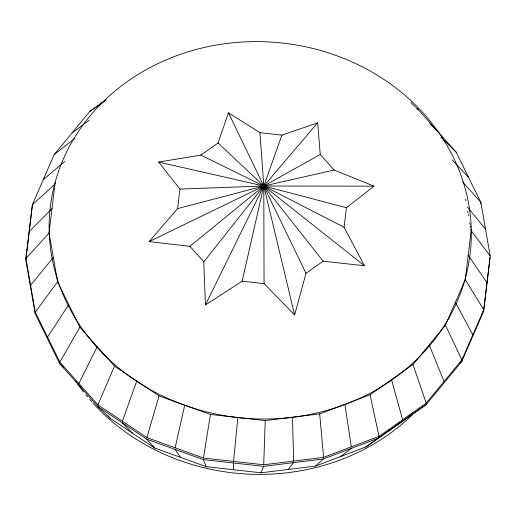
<?xml version="1.0" encoding="UTF-8"?>
<svg xmlns="http://www.w3.org/2000/svg" width="516" height="516" viewBox="0 0 516 516"><rect width="100%" height="100%" fill="white"/><g stroke="black" fill="none" stroke-linecap="round" stroke-linejoin="round"><path stroke-width="0.77" d="M106.309 99.788L89.926 111.333L54.206 154.523L32.379 204.71L25.929 258.477L35.294 312.154L59.85 362.09L97.911 404.873L146.879 437.6L203.433 458.027L263.708 464.774L265.23 420.592L319.675 413.864L370.056 394.734L412.948 364.509L445.424 325.248L465.271 279.62L471.134 230.742L470.856 229.169M490.071 257.523L483.621 311.29L461.794 361.477L426.074 404.667L365.857 446.946L315.476 466.077L261.031 472.804L206.232 466.67L154.826 448.094L110.301 418.347L97.782 406.453L59.721 363.67L35.172 313.734L35.294 312.154L57.586 281.839L49.065 233.045L54.928 184.167L55.573 182.696M480.706 203.846L480.828 202.266L456.279 152.33L418.218 109.547L410.82 102.516M233.567 461.401L237.831 417.521M177.594 208.619L179.942 189.069L158.631 162.056L200.872 155.116L218.029 143.022L228.465 112.843L259.961 132.683L281.878 135.134L317.682 122.827L320.249 154.465L334.091 170.022L374.01 186.153L346.423 207.703L344.075 227.253L364.464 265.734L323.151 261.206L305.994 273.293L294.63 314.947L264.063 283.639L242.146 281.188L205.42 304.962L203.775 261.857L189.933 246.3L149.085 241.63L177.594 208.619L263.792 186.012L334.091 170.022M263.708 464.774L323.596 457.376L379.015 436.33L426.197 403.086L461.923 359.897L483.75 309.71L490.2 255.942L480.828 202.266L462.613 181.942M203.433 458.027L210.438 414.458L159.025 395.882L114.507 366.134L79.903 327.234L57.586 281.839M175.156 447.811L184.728 405.17M242.146 281.188L263.792 186.012L281.878 135.134M146.879 437.6L159.025 395.882M122.395 421.237L136.766 381.008M261.031 472.804L263.579 466.354L323.468 458.956L378.892 437.916M97.911 404.873L114.507 366.134M32.889 204.813L32.25 206.29L25.8 260.058L35.172 313.734M205.42 304.962L263.792 186.012L317.682 122.827M78.877 383.478L97.208 346.688M59.85 362.09L79.903 327.234M47.575 337.122L68.744 304.537M288.25 469.437L293.52 462.659M203.775 261.857L263.792 186.012L320.249 154.465M30.612 285.316L53.329 257.445M402.48 421.288L387.961 431.376L408.749 416.722L409.749 415.509M25.929 258.477L49.065 233.045M29.154 231.594L52 208.606M32.379 204.71L54.928 184.167M482.434 312.374L483.621 311.29M315.476 466.077L323.468 458.956M43.292 179.613L64.855 161.353M189.933 246.3L263.792 186.012L374.01 186.153M54.206 154.523L74.775 138.54M459.924 362.929L461.794 361.477L461.923 359.897L445.424 325.248M340.663 456.512L351.177 448.436M72.066 132.928L89.12 120.312M365.857 446.946L387.303 431.834M89.926 111.333L105.329 100.62M408.749 416.722L426.074 404.667M149.085 241.63L263.792 186.012L346.423 207.703M179.942 189.069L263.792 186.012L344.075 227.253M210.438 414.458L265.23 420.592M97.782 406.453L146.757 439.18L203.304 459.608L263.579 466.354M158.631 162.056L263.792 186.012L364.464 265.734M200.872 155.116L263.792 186.012L323.151 261.206M416.896 108.657L418.218 109.547M218.029 143.022L263.792 186.012L305.994 273.293M429.834 123.743L437.252 130.935M78.748 385.065L81.031 387.277M440.864 137.114L456.279 152.33M59.721 363.67L63.72 367.611M122.266 422.817L132.567 433.221M452.01 159.831L468.554 177.298M146.757 439.18L154.826 448.094M107.683 415.399L110.301 418.347M467.38 206.961L485.517 229.104M471.134 230.742L490.2 255.942M175.027 449.397L180.529 457.382M468.199 255.181L486.975 282.826M465.271 279.62L483.75 309.71M455.351 302.434L472.837 334.8M228.465 112.843L263.792 186.012L294.63 314.947M203.304 459.608L206.232 466.67M429.189 344.875L444.057 381.492M412.948 364.509L426.197 403.086M391.502 379.621L402.609 419.708M370.056 394.734L379.015 436.33M465.638 199.26L465.916 200.834M467.696 211.063L467.973 212.637M468.251 214.217L468.522 215.791M469.76 222.873L470.037 224.447M470.308 226.021L470.586 227.595M344.869 404.299L351.306 446.856M319.675 413.864L323.596 457.376M259.961 132.683L263.792 186.012L264.063 283.639M292.449 417.225L293.649 461.072M233.445 462.981L233.632 469.734M412.697 414.438A211.231 188.546 4.6 0 1 92.822 402.977M91.738 401.77A211.231 188.546 4.6 0 1 89.61 399.345M87.52 396.894A211.231 188.546 4.6 0 1 85.985 395.037M83.489 391.908A211.231 188.546 4.6 0 1 77.355 383.62M76.458 382.33A211.231 188.546 4.6 0 1 75.575 381.034M114.629 364.554A211.231 188.546 4.6 0 0 465.4 278.04A211.231 188.546 4.6 0 0 200.653 48.343A211.231 188.546 4.6 0 0 114.629 364.554"/></g></svg>
